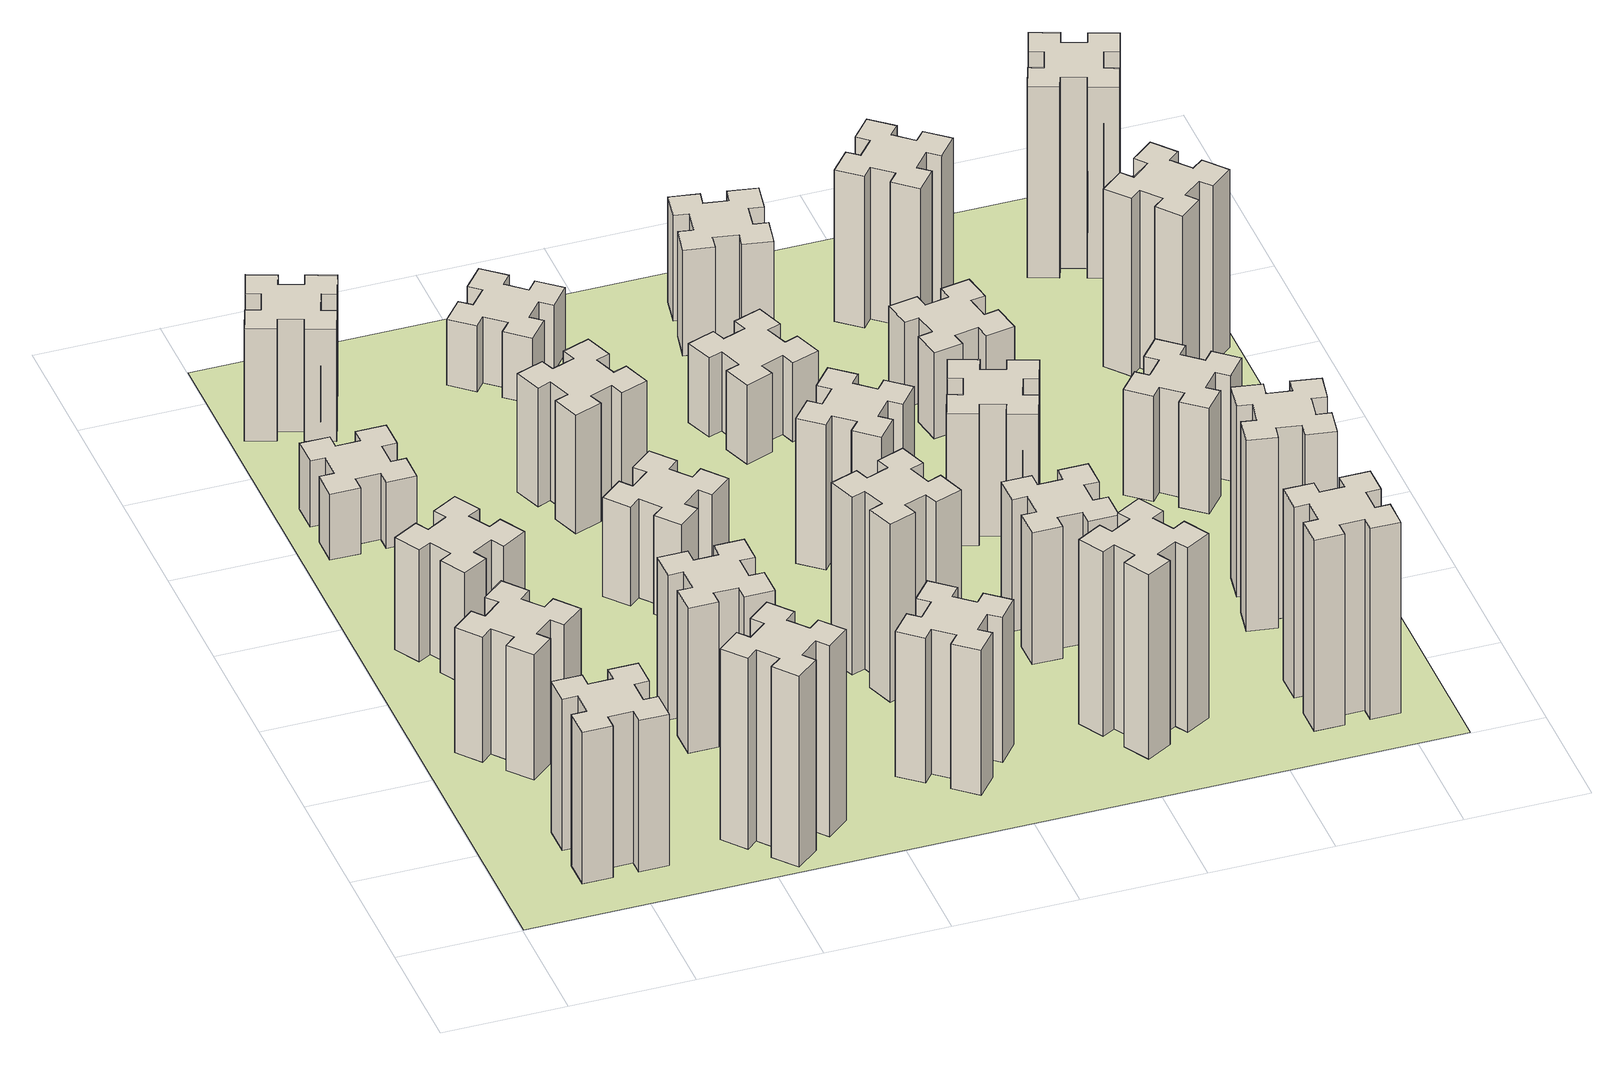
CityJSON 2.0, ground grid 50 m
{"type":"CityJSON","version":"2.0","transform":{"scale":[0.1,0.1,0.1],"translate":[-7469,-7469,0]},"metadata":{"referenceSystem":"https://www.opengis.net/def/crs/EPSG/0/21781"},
"CityObjects":{
"building1":{"type":"Building","attributes":{"class":"1000","function":"1000","usage":"1000","yearOfConstruction":2016,"roofType":"1000","measuredHeight":69,"storeysAboveGround":30,"storeysBelowGround":0},"geometry":[{"type":"Solid","lod":"1","boundaries":[[[[0,1,2,3,4,5,6,7,8,9,10,11,12,13,14,15,16,17,18,19]],[[17,16,20,21]],[[16,15,22,20]],[[15,14,23,22]],[[14,13,24,23]],[[13,12,25,24]],[[12,11,26,25]],[[11,10,27,26]],[[10,9,28,27]],[[9,8,29,28]],[[8,7,30,29]],[[7,6,31,30]],[[6,5,32,31]],[[5,4,33,32]],[[4,3,34,33]],[[3,2,35,34]],[[2,1,36,35]],[[1,0,37,36]],[[0,19,38,37]],[[19,18,39,38]],[[18,17,21,39]],[[24,25,26,27,28,29,30,31,32,33,34,35,36,37,38,39,21,20,22,23]]]]}]},
"building2":{"type":"Building","attributes":{"class":"1000","function":"1000","usage":"1000","yearOfConstruction":2016,"roofType":"1000","measuredHeight":57,"storeysAboveGround":30,"storeysBelowGround":0},"geometry":[{"type":"Solid","lod":"1","boundaries":[[[[40,41,42,43,44,45,46,47,48,49,50,51,52,53,54,55,56,57,58,59]],[[57,56,60,61]],[[56,55,62,60]],[[55,54,63,62]],[[54,53,64,63]],[[53,52,65,64]],[[52,51,66,65]],[[51,50,67,66]],[[50,49,68,67]],[[49,48,69,68]],[[48,47,70,69]],[[47,46,71,70]],[[46,45,72,71]],[[45,44,73,72]],[[44,43,74,73]],[[43,42,75,74]],[[42,41,76,75]],[[41,40,77,76]],[[40,59,78,77]],[[59,58,79,78]],[[58,57,61,79]],[[64,65,66,67,68,69,70,71,72,73,74,75,76,77,78,79,61,60,62,63]]]]}]},
"building3":{"type":"Building","attributes":{"class":"1000","function":"1000","usage":"1000","yearOfConstruction":2016,"roofType":"1000","measuredHeight":51,"storeysAboveGround":30,"storeysBelowGround":0},"geometry":[{"type":"Solid","lod":"1","boundaries":[[[[80,81,82,83,84,85,86,87,88,89,90,91,92,93,94,95,96,97,98,99]],[[97,96,100,101]],[[96,95,102,100]],[[95,94,103,102]],[[94,93,104,103]],[[93,92,105,104]],[[92,91,106,105]],[[91,90,107,106]],[[90,89,108,107]],[[89,88,109,108]],[[88,87,110,109]],[[87,86,111,110]],[[86,85,112,111]],[[85,84,113,112]],[[84,83,114,113]],[[83,82,115,114]],[[82,81,116,115]],[[81,80,117,116]],[[80,99,118,117]],[[99,98,119,118]],[[98,97,101,119]],[[104,105,106,107,108,109,110,111,112,113,114,115,116,117,118,119,101,100,102,103]]]]}]},
"building4":{"type":"Building","attributes":{"class":"1000","function":"1000","usage":"1000","yearOfConstruction":2016,"roofType":"1000","measuredHeight":30,"storeysAboveGround":30,"storeysBelowGround":0},"geometry":[{"type":"Solid","lod":"1","boundaries":[[[[120,121,122,123,124,125,126,127,128,129,130,131,132,133,134,135,136,137,138,139]],[[137,136,140,141]],[[136,135,142,140]],[[135,134,143,142]],[[134,133,144,143]],[[133,132,145,144]],[[132,131,146,145]],[[131,130,147,146]],[[130,129,148,147]],[[129,128,149,148]],[[128,127,150,149]],[[127,126,151,150]],[[126,125,152,151]],[[125,124,153,152]],[[124,123,154,153]],[[123,122,155,154]],[[122,121,156,155]],[[121,120,157,156]],[[120,139,158,157]],[[139,138,159,158]],[[138,137,141,159]],[[144,145,146,147,148,149,150,151,152,153,154,155,156,157,158,159,141,140,142,143]]]]}]},
"building5":{"type":"Building","attributes":{"class":"1000","function":"1000","usage":"1000","yearOfConstruction":2016,"roofType":"1000","measuredHeight":87,"storeysAboveGround":30,"storeysBelowGround":0},"geometry":[{"type":"Solid","lod":"1","boundaries":[[[[160,161,162,163,164,165,166,167,168,169,170,171,172,173,174,175,176,177,178,179]],[[177,176,180,181]],[[176,175,182,180]],[[175,174,183,182]],[[174,173,184,183]],[[173,172,185,184]],[[172,171,186,185]],[[171,170,187,186]],[[170,169,188,187]],[[169,168,189,188]],[[168,167,190,189]],[[167,166,191,190]],[[166,165,192,191]],[[165,164,193,192]],[[164,163,194,193]],[[163,162,195,194]],[[162,161,196,195]],[[161,160,197,196]],[[160,179,198,197]],[[179,178,199,198]],[[178,177,181,199]],[[184,185,186,187,188,189,190,191,192,193,194,195,196,197,198,199,181,180,182,183]]]]}]},
"building6":{"type":"Building","attributes":{"class":"1000","function":"1000","usage":"1000","yearOfConstruction":2016,"roofType":"1000","measuredHeight":51,"storeysAboveGround":30,"storeysBelowGround":0},"geometry":[{"type":"Solid","lod":"1","boundaries":[[[[200,201,202,203,204,205,206,207,208,209,210,211,212,213,214,215,216,217,218,219]],[[217,216,220,221]],[[216,215,222,220]],[[215,214,223,222]],[[214,213,224,223]],[[213,212,225,224]],[[212,211,226,225]],[[211,210,227,226]],[[210,209,228,227]],[[209,208,229,228]],[[208,207,230,229]],[[207,206,231,230]],[[206,205,232,231]],[[205,204,233,232]],[[204,203,234,233]],[[203,202,235,234]],[[202,201,236,235]],[[201,200,237,236]],[[200,219,238,237]],[[219,218,239,238]],[[218,217,221,239]],[[224,225,226,227,228,229,230,231,232,233,234,235,236,237,238,239,221,220,222,223]]]]}]},
"building7":{"type":"Building","attributes":{"class":"1000","function":"1000","usage":"1000","yearOfConstruction":2016,"roofType":"1000","measuredHeight":66,"storeysAboveGround":30,"storeysBelowGround":0},"geometry":[{"type":"Solid","lod":"1","boundaries":[[[[240,241,242,243,244,245,246,247,248,249,250,251,252,253,254,255,256,257,258,259]],[[257,256,260,261]],[[256,255,262,260]],[[255,254,263,262]],[[254,253,264,263]],[[253,252,265,264]],[[252,251,266,265]],[[251,250,267,266]],[[250,249,268,267]],[[249,248,269,268]],[[248,247,270,269]],[[247,246,271,270]],[[246,245,272,271]],[[245,244,273,272]],[[244,243,274,273]],[[243,242,275,274]],[[242,241,276,275]],[[241,240,277,276]],[[240,259,278,277]],[[259,258,279,278]],[[258,257,261,279]],[[264,265,266,267,268,269,270,271,272,273,274,275,276,277,278,279,261,260,262,263]]]]}]},
"building8":{"type":"Building","attributes":{"class":"1000","function":"1000","usage":"1000","yearOfConstruction":2016,"roofType":"1000","measuredHeight":45,"storeysAboveGround":30,"storeysBelowGround":0},"geometry":[{"type":"Solid","lod":"1","boundaries":[[[[280,281,282,283,284,285,286,287,288,289,290,291,292,293,294,295,296,297,298,299]],[[297,296,300,301]],[[296,295,302,300]],[[295,294,303,302]],[[294,293,304,303]],[[293,292,305,304]],[[292,291,306,305]],[[291,290,307,306]],[[290,289,308,307]],[[289,288,309,308]],[[288,287,310,309]],[[287,286,311,310]],[[286,285,312,311]],[[285,284,313,312]],[[284,283,314,313]],[[283,282,315,314]],[[282,281,316,315]],[[281,280,317,316]],[[280,299,318,317]],[[299,298,319,318]],[[298,297,301,319]],[[304,305,306,307,308,309,310,311,312,313,314,315,316,317,318,319,301,300,302,303]]]]}]},
"building9":{"type":"Building","attributes":{"class":"1000","function":"1000","usage":"1000","yearOfConstruction":2016,"roofType":"1000","measuredHeight":54,"storeysAboveGround":30,"storeysBelowGround":0},"geometry":[{"type":"Solid","lod":"1","boundaries":[[[[320,321,322,323,324,325,326,327,328,329,330,331,332,333,334,335,336,337,338,339]],[[337,336,340,341]],[[336,335,342,340]],[[335,334,343,342]],[[334,333,344,343]],[[333,332,345,344]],[[332,331,346,345]],[[331,330,347,346]],[[330,329,348,347]],[[329,328,349,348]],[[328,327,350,349]],[[327,326,351,350]],[[326,325,352,351]],[[325,324,353,352]],[[324,323,354,353]],[[323,322,355,354]],[[322,321,356,355]],[[321,320,357,356]],[[320,339,358,357]],[[339,338,359,358]],[[338,337,341,359]],[[344,345,346,347,348,349,350,351,352,353,354,355,356,357,358,359,341,340,342,343]]]]}]},
"building10":{"type":"Building","attributes":{"class":"1000","function":"1000","usage":"1000","yearOfConstruction":2016,"roofType":"1000","measuredHeight":66,"storeysAboveGround":30,"storeysBelowGround":0},"geometry":[{"type":"Solid","lod":"1","boundaries":[[[[360,361,362,363,364,365,366,367,368,369,370,371,372,373,374,375,376,377,378,379]],[[377,376,380,381]],[[376,375,382,380]],[[375,374,383,382]],[[374,373,384,383]],[[373,372,385,384]],[[372,371,386,385]],[[371,370,387,386]],[[370,369,388,387]],[[369,368,389,388]],[[368,367,390,389]],[[367,366,391,390]],[[366,365,392,391]],[[365,364,393,392]],[[364,363,394,393]],[[363,362,395,394]],[[362,361,396,395]],[[361,360,397,396]],[[360,379,398,397]],[[379,378,399,398]],[[378,377,381,399]],[[384,385,386,387,388,389,390,391,392,393,394,395,396,397,398,399,381,380,382,383]]]]}]},
"building11":{"type":"Building","attributes":{"class":"1000","function":"1000","usage":"1000","yearOfConstruction":2016,"roofType":"1000","measuredHeight":30,"storeysAboveGround":30,"storeysBelowGround":0},"geometry":[{"type":"Solid","lod":"1","boundaries":[[[[400,401,402,403,404,405,406,407,408,409,410,411,412,413,414,415,416,417,418,419]],[[417,416,420,421]],[[416,415,422,420]],[[415,414,423,422]],[[414,413,424,423]],[[413,412,425,424]],[[412,411,426,425]],[[411,410,427,426]],[[410,409,428,427]],[[409,408,429,428]],[[408,407,430,429]],[[407,406,431,430]],[[406,405,432,431]],[[405,404,433,432]],[[404,403,434,433]],[[403,402,435,434]],[[402,401,436,435]],[[401,400,437,436]],[[400,419,438,437]],[[419,418,439,438]],[[418,417,421,439]],[[424,425,426,427,428,429,430,431,432,433,434,435,436,437,438,439,421,420,422,423]]]]}]},
"building12":{"type":"Building","attributes":{"class":"1000","function":"1000","usage":"1000","yearOfConstruction":2016,"roofType":"1000","measuredHeight":81,"storeysAboveGround":30,"storeysBelowGround":0},"geometry":[{"type":"Solid","lod":"1","boundaries":[[[[440,441,442,443,444,445,446,447,448,449,450,451,452,453,454,455,456,457,458,459]],[[457,456,460,461]],[[456,455,462,460]],[[455,454,463,462]],[[454,453,464,463]],[[453,452,465,464]],[[452,451,466,465]],[[451,450,467,466]],[[450,449,468,467]],[[449,448,469,468]],[[448,447,470,469]],[[447,446,471,470]],[[446,445,472,471]],[[445,444,473,472]],[[444,443,474,473]],[[443,442,475,474]],[[442,441,476,475]],[[441,440,477,476]],[[440,459,478,477]],[[459,458,479,478]],[[458,457,461,479]],[[464,465,466,467,468,469,470,471,472,473,474,475,476,477,478,479,461,460,462,463]]]]}]},
"building13":{"type":"Building","attributes":{"class":"1000","function":"1000","usage":"1000","yearOfConstruction":2016,"roofType":"1000","measuredHeight":66,"storeysAboveGround":30,"storeysBelowGround":0},"geometry":[{"type":"Solid","lod":"1","boundaries":[[[[480,481,482,483,484,485,486,487,488,489,490,491,492,493,494,495,496,497,498,499]],[[497,496,500,501]],[[496,495,502,500]],[[495,494,503,502]],[[494,493,504,503]],[[493,492,505,504]],[[492,491,506,505]],[[491,490,507,506]],[[490,489,508,507]],[[489,488,509,508]],[[488,487,510,509]],[[487,486,511,510]],[[486,485,512,511]],[[485,484,513,512]],[[484,483,514,513]],[[483,482,515,514]],[[482,481,516,515]],[[481,480,517,516]],[[480,499,518,517]],[[499,498,519,518]],[[498,497,501,519]],[[504,505,506,507,508,509,510,511,512,513,514,515,516,517,518,519,501,500,502,503]]]]}]},
"building14":{"type":"Building","attributes":{"class":"1000","function":"1000","usage":"1000","yearOfConstruction":2016,"roofType":"1000","measuredHeight":36,"storeysAboveGround":30,"storeysBelowGround":0},"geometry":[{"type":"Solid","lod":"1","boundaries":[[[[520,521,522,523,524,525,526,527,528,529,530,531,532,533,534,535,536,537,538,539]],[[537,536,540,541]],[[536,535,542,540]],[[535,534,543,542]],[[534,533,544,543]],[[533,532,545,544]],[[532,531,546,545]],[[531,530,547,546]],[[530,529,548,547]],[[529,528,549,548]],[[528,527,550,549]],[[527,526,551,550]],[[526,525,552,551]],[[525,524,553,552]],[[524,523,554,553]],[[523,522,555,554]],[[522,521,556,555]],[[521,520,557,556]],[[520,539,558,557]],[[539,538,559,558]],[[538,537,541,559]],[[544,545,546,547,548,549,550,551,552,553,554,555,556,557,558,559,541,540,542,543]]]]}]},
"building15":{"type":"Building","attributes":{"class":"1000","function":"1000","usage":"1000","yearOfConstruction":2016,"roofType":"1000","measuredHeight":84,"storeysAboveGround":30,"storeysBelowGround":0},"geometry":[{"type":"Solid","lod":"1","boundaries":[[[[560,561,562,563,564,565,566,567,568,569,570,571,572,573,574,575,576,577,578,579]],[[577,576,580,581]],[[576,575,582,580]],[[575,574,583,582]],[[574,573,584,583]],[[573,572,585,584]],[[572,571,586,585]],[[571,570,587,586]],[[570,569,588,587]],[[569,568,589,588]],[[568,567,590,589]],[[567,566,591,590]],[[566,565,592,591]],[[565,564,593,592]],[[564,563,594,593]],[[563,562,595,594]],[[562,561,596,595]],[[561,560,597,596]],[[560,579,598,597]],[[579,578,599,598]],[[578,577,581,599]],[[584,585,586,587,588,589,590,591,592,593,594,595,596,597,598,599,581,580,582,583]]]]}]},
"building16":{"type":"Building","attributes":{"class":"1000","function":"1000","usage":"1000","yearOfConstruction":2016,"roofType":"1000","measuredHeight":60,"storeysAboveGround":30,"storeysBelowGround":0},"geometry":[{"type":"Solid","lod":"1","boundaries":[[[[600,601,602,603,604,605,606,607,608,609,610,611,612,613,614,615,616,617,618,619]],[[617,616,620,621]],[[616,615,622,620]],[[615,614,623,622]],[[614,613,624,623]],[[613,612,625,624]],[[612,611,626,625]],[[611,610,627,626]],[[610,609,628,627]],[[609,608,629,628]],[[608,607,630,629]],[[607,606,631,630]],[[606,605,632,631]],[[605,604,633,632]],[[604,603,634,633]],[[603,602,635,634]],[[602,601,636,635]],[[601,600,637,636]],[[600,619,638,637]],[[619,618,639,638]],[[618,617,621,639]],[[624,625,626,627,628,629,630,631,632,633,634,635,636,637,638,639,621,620,622,623]]]]}]},
"building17":{"type":"Building","attributes":{"class":"1000","function":"1000","usage":"1000","yearOfConstruction":2016,"roofType":"1000","measuredHeight":48,"storeysAboveGround":30,"storeysBelowGround":0},"geometry":[{"type":"Solid","lod":"1","boundaries":[[[[640,641,642,643,644,645,646,647,648,649,650,651,652,653,654,655,656,657,658,659]],[[657,656,660,661]],[[656,655,662,660]],[[655,654,663,662]],[[654,653,664,663]],[[653,652,665,664]],[[652,651,666,665]],[[651,650,667,666]],[[650,649,668,667]],[[649,648,669,668]],[[648,647,670,669]],[[647,646,671,670]],[[646,645,672,671]],[[645,644,673,672]],[[644,643,674,673]],[[643,642,675,674]],[[642,641,676,675]],[[641,640,677,676]],[[640,659,678,677]],[[659,658,679,678]],[[658,657,661,679]],[[664,665,666,667,668,669,670,671,672,673,674,675,676,677,678,679,661,660,662,663]]]]}]},
"building18":{"type":"Building","attributes":{"class":"1000","function":"1000","usage":"1000","yearOfConstruction":2016,"roofType":"1000","measuredHeight":60,"storeysAboveGround":30,"storeysBelowGround":0},"geometry":[{"type":"Solid","lod":"1","boundaries":[[[[680,681,682,683,684,685,686,687,688,689,690,691,692,693,694,695,696,697,698,699]],[[697,696,700,701]],[[696,695,702,700]],[[695,694,703,702]],[[694,693,704,703]],[[693,692,705,704]],[[692,691,706,705]],[[691,690,707,706]],[[690,689,708,707]],[[689,688,709,708]],[[688,687,710,709]],[[687,686,711,710]],[[686,685,712,711]],[[685,684,713,712]],[[684,683,714,713]],[[683,682,715,714]],[[682,681,716,715]],[[681,680,717,716]],[[680,699,718,717]],[[699,698,719,718]],[[698,697,701,719]],[[704,705,706,707,708,709,710,711,712,713,714,715,716,717,718,719,701,700,702,703]]]]}]},
"building19":{"type":"Building","attributes":{"class":"1000","function":"1000","usage":"1000","yearOfConstruction":2016,"roofType":"1000","measuredHeight":39,"storeysAboveGround":30,"storeysBelowGround":0},"geometry":[{"type":"Solid","lod":"1","boundaries":[[[[720,721,722,723,724,725,726,727,728,729,730,731,732,733,734,735,736,737,738,739]],[[737,736,740,741]],[[736,735,742,740]],[[735,734,743,742]],[[734,733,744,743]],[[733,732,745,744]],[[732,731,746,745]],[[731,730,747,746]],[[730,729,748,747]],[[729,728,749,748]],[[728,727,750,749]],[[727,726,751,750]],[[726,725,752,751]],[[725,724,753,752]],[[724,723,754,753]],[[723,722,755,754]],[[722,721,756,755]],[[721,720,757,756]],[[720,739,758,757]],[[739,738,759,758]],[[738,737,741,759]],[[744,745,746,747,748,749,750,751,752,753,754,755,756,757,758,759,741,740,742,743]]]]}]},
"building20":{"type":"Building","attributes":{"class":"1000","function":"1000","usage":"1000","yearOfConstruction":2016,"roofType":"1000","measuredHeight":87,"storeysAboveGround":30,"storeysBelowGround":0},"geometry":[{"type":"Solid","lod":"1","boundaries":[[[[760,761,762,763,764,765,766,767,768,769,770,771,772,773,774,775,776,777,778,779]],[[777,776,780,781]],[[776,775,782,780]],[[775,774,783,782]],[[774,773,784,783]],[[773,772,785,784]],[[772,771,786,785]],[[771,770,787,786]],[[770,769,788,787]],[[769,768,789,788]],[[768,767,790,789]],[[767,766,791,790]],[[766,765,792,791]],[[765,764,793,792]],[[764,763,794,793]],[[763,762,795,794]],[[762,761,796,795]],[[761,760,797,796]],[[760,779,798,797]],[[779,778,799,798]],[[778,777,781,799]],[[784,785,786,787,788,789,790,791,792,793,794,795,796,797,798,799,781,780,782,783]]]]}]},
"building21":{"type":"Building","attributes":{"class":"1000","function":"1000","usage":"1000","yearOfConstruction":2016,"roofType":"1000","measuredHeight":69,"storeysAboveGround":30,"storeysBelowGround":0},"geometry":[{"type":"Solid","lod":"1","boundaries":[[[[800,801,802,803,804,805,806,807,808,809,810,811,812,813,814,815,816,817,818,819]],[[817,816,820,821]],[[816,815,822,820]],[[815,814,823,822]],[[814,813,824,823]],[[813,812,825,824]],[[812,811,826,825]],[[811,810,827,826]],[[810,809,828,827]],[[809,808,829,828]],[[808,807,830,829]],[[807,806,831,830]],[[806,805,832,831]],[[805,804,833,832]],[[804,803,834,833]],[[803,802,835,834]],[[802,801,836,835]],[[801,800,837,836]],[[800,819,838,837]],[[819,818,839,838]],[[818,817,821,839]],[[824,825,826,827,828,829,830,831,832,833,834,835,836,837,838,839,821,820,822,823]]]]}]},
"building22":{"type":"Building","attributes":{"class":"1000","function":"1000","usage":"1000","yearOfConstruction":2016,"roofType":"1000","measuredHeight":87,"storeysAboveGround":30,"storeysBelowGround":0},"geometry":[{"type":"Solid","lod":"1","boundaries":[[[[840,841,842,843,844,845,846,847,848,849,850,851,852,853,854,855,856,857,858,859]],[[857,856,860,861]],[[856,855,862,860]],[[855,854,863,862]],[[854,853,864,863]],[[853,852,865,864]],[[852,851,866,865]],[[851,850,867,866]],[[850,849,868,867]],[[849,848,869,868]],[[848,847,870,869]],[[847,846,871,870]],[[846,845,872,871]],[[845,844,873,872]],[[844,843,874,873]],[[843,842,875,874]],[[842,841,876,875]],[[841,840,877,876]],[[840,859,878,877]],[[859,858,879,878]],[[858,857,861,879]],[[864,865,866,867,868,869,870,871,872,873,874,875,876,877,878,879,861,860,862,863]]]]}]},
"building23":{"type":"Building","attributes":{"class":"1000","function":"1000","usage":"1000","yearOfConstruction":2016,"roofType":"1000","measuredHeight":48,"storeysAboveGround":30,"storeysBelowGround":0},"geometry":[{"type":"Solid","lod":"1","boundaries":[[[[880,881,882,883,884,885,886,887,888,889,890,891,892,893,894,895,896,897,898,899]],[[897,896,900,901]],[[896,895,902,900]],[[895,894,903,902]],[[894,893,904,903]],[[893,892,905,904]],[[892,891,906,905]],[[891,890,907,906]],[[890,889,908,907]],[[889,888,909,908]],[[888,887,910,909]],[[887,886,911,910]],[[886,885,912,911]],[[885,884,913,912]],[[884,883,914,913]],[[883,882,915,914]],[[882,881,916,915]],[[881,880,917,916]],[[880,899,918,917]],[[899,898,919,918]],[[898,897,901,919]],[[904,905,906,907,908,909,910,911,912,913,914,915,916,917,918,919,901,900,902,903]]]]}]},
"building24":{"type":"Building","attributes":{"class":"1000","function":"1000","usage":"1000","yearOfConstruction":2016,"roofType":"1000","measuredHeight":81,"storeysAboveGround":30,"storeysBelowGround":0},"geometry":[{"type":"Solid","lod":"1","boundaries":[[[[920,921,922,923,924,925,926,927,928,929,930,931,932,933,934,935,936,937,938,939]],[[937,936,940,941]],[[936,935,942,940]],[[935,934,943,942]],[[934,933,944,943]],[[933,932,945,944]],[[932,931,946,945]],[[931,930,947,946]],[[930,929,948,947]],[[929,928,949,948]],[[928,927,950,949]],[[927,926,951,950]],[[926,925,952,951]],[[925,924,953,952]],[[924,923,954,953]],[[923,922,955,954]],[[922,921,956,955]],[[921,920,957,956]],[[920,939,958,957]],[[939,938,959,958]],[[938,937,941,959]],[[944,945,946,947,948,949,950,951,952,953,954,955,956,957,958,959,941,940,942,943]]]]}]},
"building25":{"type":"Building","attributes":{"class":"1000","function":"1000","usage":"1000","yearOfConstruction":2016,"roofType":"1000","measuredHeight":87,"storeysAboveGround":30,"storeysBelowGround":0},"geometry":[{"type":"Solid","lod":"1","boundaries":[[[[960,961,962,963,964,965,966,967,968,969,970,971,972,973,974,975,976,977,978,979]],[[977,976,980,981]],[[976,975,982,980]],[[975,974,983,982]],[[974,973,984,983]],[[973,972,985,984]],[[972,971,986,985]],[[971,970,987,986]],[[970,969,988,987]],[[969,968,989,988]],[[968,967,990,989]],[[967,966,991,990]],[[966,965,992,991]],[[965,964,993,992]],[[964,963,994,993]],[[963,962,995,994]],[[962,961,996,995]],[[961,960,997,996]],[[960,979,998,997]],[[979,978,999,998]],[[978,977,981,999]],[[984,985,986,987,988,989,990,991,992,993,994,995,996,997,998,999,981,980,982,983]]]]}]},
"landuse1":{"type":"LandUse","attributes":{"name":"plot1","function":"1010"},"geometry":[{"type":"MultiSurface","lod":"1","boundaries":[[[1000,1001,1002,1003]]]}]}
},
"vertices":[
[425,265,0],[525,265,0],[525,205,0],[645,205,0],[645,325,0],[585,325,0],[585,425,0],[645,425,0],[645,545,0],[525,545,0],[525,485,0],[425,485,0],[425,545,0],[305,545,0],[305,425,0],[365,425,0],[365,325,0],[305,325,0],[305,205,0],[425,205,0],[365,325,690],[305,325,690],[365,425,690],[305,425,690],[305,545,690],[425,545,690],[425,485,690],[525,485,690],[525,545,690],[645,545,690],[645,425,690],[585,425,690],[585,325,690],[645,325,690],[645,205,690],[525,205,690],[525,265,690],[425,265,690],[425,205,690],[305,205,690],
[492,1148,0],[427,1224,0],[473,1263,0],[396,1355,0],[304,1278,0],[343,1232,0],[266,1167,0],[228,1213,0],[136,1136,0],[213,1044,0],[259,1083,0],[323,1006,0],[277,968,0],[354,876,0],[446,953,0],[408,999,0],[484,1063,0],[523,1017,0],[615,1094,0],[538,1186,0],[484,1063,570],[523,1017,570],[408,999,570],[446,953,570],[354,876,570],[277,968,570],[323,1006,570],[259,1083,570],[213,1044,570],[136,1136,570],[228,1213,570],[266,1167,570],[343,1232,570],[304,1278,570],[396,1355,570],[473,1263,570],[427,1224,570],[492,1148,570],[538,1186,570],[615,1094,570],
[387,1635,0],[474,1685,0],[504,1633,0],[608,1693,0],[548,1797,0],[496,1767,0],[446,1854,0],[498,1884,0],[438,1988,0],[334,1928,0],[364,1876,0],[277,1826,0],[247,1878,0],[143,1818,0],[203,1714,0],[255,1744,0],[305,1657,0],[253,1627,0],[313,1523,0],[417,1583,0],[305,1657,510],[253,1627,510],[255,1744,510],[203,1714,510],[143,1818,510],[247,1878,510],[277,1826,510],[364,1876,510],[334,1928,510],[438,1988,510],[498,1884,510],[446,1854,510],[496,1767,510],[548,1797,510],[608,1693,510],[504,1633,510],[474,1685,510],[387,1635,510],[417,1583,510],[313,1523,510],
[165,2645,0],[165,2545,0],[105,2545,0],[105,2425,0],[225,2425,0],[225,2485,0],[325,2485,0],[325,2425,0],[445,2425,0],[445,2545,0],[385,2545,0],[385,2645,0],[445,2645,0],[445,2765,0],[325,2765,0],[325,2705,0],[225,2705,0],[225,2765,0],[105,2765,0],[105,2645,0],[225,2705,300],[225,2765,300],[325,2705,300],[325,2765,300],[445,2765,300],[445,2645,300],[385,2645,300],[385,2545,300],[445,2545,300],[445,2425,300],[325,2425,300],[325,2485,300],[225,2485,300],[225,2425,300],[105,2425,300],[105,2545,300],[165,2545,300],[165,2645,300],[105,2645,300],[105,2765,300],
[1232,308,0],[1167,384,0],[1213,423,0],[1136,515,0],[1044,438,0],[1083,392,0],[1006,327,0],[968,373,0],[876,296,0],[953,204,0],[999,243,0],[1063,166,0],[1017,128,0],[1094,36,0],[1186,113,0],[1148,159,0],[1224,223,0],[1263,177,0],[1355,254,0],[1278,346,0],[1224,223,870],[1263,177,870],[1148,159,870],[1186,113,870],[1094,36,870],[1017,128,870],[1063,166,870],[999,243,870],[953,204,870],[876,296,870],[968,373,870],[1006,327,870],[1083,392,870],[1044,438,870],[1136,515,870],[1213,423,870],[1167,384,870],[1232,308,870],[1278,346,870],[1355,254,870],
[362,3251,0],[396,3345,0],[452,3324,0],[493,3437,0],[380,3478,0],[360,3422,0],[266,3456,0],[287,3512,0],[174,3553,0],[133,3440,0],[189,3420,0],[155,3326,0],[99,3347,0],[57,3234,0],[170,3193,0],[191,3249,0],[285,3215,0],[264,3159,0],[377,3117,0],[418,3230,0],[285,3215,510],[264,3159,510],[191,3249,510],[170,3193,510],[57,3234,510],[99,3347,510],[155,3326,510],[189,3420,510],[133,3440,510],[174,3553,510],[287,3512,510],[266,3456,510],[360,3422,510],[380,3478,510],[493,3437,510],[452,3324,510],[396,3345,510],[362,3251,510],[418,3230,510],[377,3117,510],
[1005,1065,0],[1005,965,0],[945,965,0],[945,845,0],[1065,845,0],[1065,905,0],[1165,905,0],[1165,845,0],[1285,845,0],[1285,965,0],[1225,965,0],[1225,1065,0],[1285,1065,0],[1285,1185,0],[1165,1185,0],[1165,1125,0],[1065,1125,0],[1065,1185,0],[945,1185,0],[945,1065,0],[1065,1125,660],[1065,1185,660],[1165,1125,660],[1165,1185,660],[1285,1185,660],[1285,1065,660],[1225,1065,660],[1225,965,660],[1285,965,660],[1285,845,660],[1165,845,660],[1165,905,660],[1065,905,660],[1065,845,660],[945,845,660],[945,965,660],[1005,965,660],[1005,1065,660],[945,1065,660],[945,1185,660],
[1099,1823,0],[1163,1746,0],[1117,1708,0],[1194,1616,0],[1286,1693,0],[1248,1739,0],[1324,1803,0],[1363,1757,0],[1455,1834,0],[1378,1926,0],[1332,1888,0],[1267,1964,0],[1313,2003,0],[1236,2095,0],[1144,2018,0],[1183,1972,0],[1106,1907,0],[1068,1953,0],[976,1876,0],[1053,1784,0],[1106,1907,450],[1068,1953,450],[1183,1972,450],[1144,2018,450],[1236,2095,450],[1313,2003,450],[1267,1964,450],[1332,1888,450],[1378,1926,450],[1455,1834,450],[1363,1757,450],[1324,1803,450],[1248,1739,450],[1286,1693,450],[1194,1616,450],[1117,1708,450],[1163,1746,450],[1099,1823,450],[1053,1784,450],[976,1876,450],
[1125,2616,0],[1031,2582,0],[1010,2638,0],[897,2597,0],[939,2484,0],[995,2505,0],[1029,2411,0],[973,2390,0],[1014,2277,0],[1127,2319,0],[1106,2375,0],[1200,2409,0],[1220,2353,0],[1333,2394,0],[1292,2507,0],[1236,2486,0],[1202,2580,0],[1258,2600,0],[1217,2713,0],[1104,2672,0],[1202,2580,540],[1258,2600,540],[1236,2486,540],[1292,2507,540],[1333,2394,540],[1220,2353,540],[1200,2409,540],[1106,2375,540],[1127,2319,540],[1014,2277,540],[973,2390,540],[1029,2411,540],[995,2505,540],[939,2484,540],[897,2597,540],[1010,2638,540],[1031,2582,540],[1125,2616,540],[1104,2672,540],[1217,2713,540],
[1803,584,0],[1739,508,0],[1693,546,0],[1616,454,0],[1708,377,0],[1746,423,0],[1823,359,0],[1784,313,0],[1876,236,0],[1953,328,0],[1907,366,0],[1972,443,0],[2018,404,0],[2095,496,0],[2003,573,0],[1964,527,0],[1888,592,0],[1926,638,0],[1834,715,0],[1757,623,0],[1888,592,660],[1926,638,660],[1964,527,660],[2003,573,660],[2095,496,660],[2018,404,660],[1972,443,660],[1907,366,660],[1953,328,660],[1876,236,660],[1784,313,660],[1823,359,660],[1746,423,660],[1708,377,660],[1616,454,660],[1693,546,660],[1739,508,660],[1803,584,660],[1757,623,660],[1834,715,660],
[1063,3444,0],[999,3368,0],[953,3406,0],[876,3314,0],[968,3237,0],[1006,3283,0],[1083,3219,0],[1044,3173,0],[1136,3096,0],[1213,3188,0],[1167,3226,0],[1232,3303,0],[1278,3264,0],[1355,3356,0],[1263,3433,0],[1224,3387,0],[1148,3452,0],[1186,3498,0],[1094,3575,0],[1017,3483,0],[1148,3452,300],[1186,3498,300],[1224,3387,300],[1263,3433,300],[1355,3356,300],[1278,3264,300],[1232,3303,300],[1167,3226,300],[1213,3188,300],[1136,3096,300],[1044,3173,300],[1083,3219,300],[1006,3283,300],[968,3237,300],[876,3314,300],[953,3406,300],[999,3368,300],[1063,3444,300],[1017,3483,300],[1094,3575,300],
[1865,1236,0],[1771,1202,0],[1750,1258,0],[1637,1217,0],[1679,1104,0],[1735,1125,0],[1769,1031,0],[1713,1010,0],[1754,897,0],[1867,939,0],[1846,995,0],[1940,1029,0],[1960,973,0],[2073,1014,0],[2032,1127,0],[1976,1106,0],[1942,1200,0],[1998,1220,0],[1957,1333,0],[1844,1292,0],[1942,1200,810],[1998,1220,810],[1976,1106,810],[2032,1127,810],[2073,1014,810],[1960,973,810],[1940,1029,810],[1846,995,810],[1867,939,810],[1754,897,810],[1713,1010,810],[1769,1031,810],[1735,1125,810],[1679,1104,810],[1637,1217,810],[1750,1258,810],[1771,1202,810],[1865,1236,810],[1844,1292,810],[1957,1333,810],
[2007,1746,0],[2072,1823,0],[2118,1784,0],[2195,1876,0],[2103,1953,0],[2064,1907,0],[1988,1972,0],[2026,2018,0],[1934,2095,0],[1857,2003,0],[1903,1964,0],[1839,1888,0],[1793,1926,0],[1716,1834,0],[1808,1757,0],[1846,1803,0],[1923,1739,0],[1884,1693,0],[1976,1616,0],[2053,1708,0],[1923,1739,660],[1884,1693,660],[1846,1803,660],[1808,1757,660],[1716,1834,660],[1793,1926,660],[1839,1888,660],[1903,1964,660],[1857,2003,660],[1934,2095,660],[2026,2018,660],[1988,1972,660],[2064,1907,660],[2103,1953,660],[2195,1876,660],[2118,1784,660],[2072,1823,660],[2007,1746,660],[2053,1708,660],[1976,1616,660],
[1735,2705,0],[1769,2611,0],[1713,2590,0],[1754,2477,0],[1867,2519,0],[1846,2575,0],[1940,2609,0],[1960,2553,0],[2073,2594,0],[2032,2707,0],[1976,2686,0],[1942,2780,0],[1998,2800,0],[1957,2913,0],[1844,2872,0],[1865,2816,0],[1771,2782,0],[1750,2838,0],[1637,2797,0],[1679,2684,0],[1771,2782,360],[1750,2838,360],[1865,2816,360],[1844,2872,360],[1957,2913,360],[1998,2800,360],[1942,2780,360],[1976,2686,360],[2032,2707,360],[2073,2594,360],[1960,2553,360],[1940,2609,360],[1846,2575,360],[1867,2519,360],[1754,2477,360],[1713,2590,360],[1769,2611,360],[1735,2705,360],[1679,2684,360],[1637,2797,360],
[2475,464,0],[2525,377,0],[2473,347,0],[2533,243,0],[2637,303,0],[2607,355,0],[2694,405,0],[2724,353,0],[2828,413,0],[2768,517,0],[2716,487,0],[2666,574,0],[2718,604,0],[2658,708,0],[2554,648,0],[2584,596,0],[2497,546,0],[2467,598,0],[2363,538,0],[2423,434,0],[2497,546,840],[2467,598,840],[2584,596,840],[2554,648,840],[2658,708,840],[2718,604,840],[2666,574,840],[2716,487,840],[2768,517,840],[2828,413,840],[2724,353,840],[2694,405,840],[2607,355,840],[2637,303,840],[2533,243,840],[2473,347,840],[2525,377,840],[2475,464,840],[2423,434,840],[2363,538,840],
[2385,1165,0],[2385,1065,0],[2325,1065,0],[2325,945,0],[2445,945,0],[2445,1005,0],[2545,1005,0],[2545,945,0],[2665,945,0],[2665,1065,0],[2605,1065,0],[2605,1165,0],[2665,1165,0],[2665,1285,0],[2545,1285,0],[2545,1225,0],[2445,1225,0],[2445,1285,0],[2325,1285,0],[2325,1165,0],[2445,1225,600],[2445,1285,600],[2545,1225,600],[2545,1285,600],[2665,1285,600],[2665,1165,600],[2605,1165,600],[2605,1065,600],[2665,1065,600],[2665,945,600],[2545,945,600],[2545,1005,600],[2445,1005,600],[2445,945,600],[2325,945,600],[2325,1065,600],[2385,1065,600],[2385,1165,600],[2325,1165,600],[2325,1285,600],
[2024,3435,0],[1925,3452,0],[1936,3511,0],[1817,3532,0],[1797,3414,0],[1856,3404,0],[1838,3305,0],[1779,3316,0],[1758,3197,0],[1877,3177,0],[1887,3236,0],[1985,3218,0],[1975,3159,0],[2093,3138,0],[2114,3257,0],[2055,3267,0],[2072,3365,0],[2131,3355,0],[2152,3473,0],[2034,3494,0],[2072,3365,480],[2131,3355,480],[2055,3267,480],[2114,3257,480],[2093,3138,480],[1975,3159,480],[1985,3218,480],[1887,3236,480],[1877,3177,480],[1758,3197,480],[1779,3316,480],[1838,3305,480],[1856,3404,480],[1797,3414,480],[1817,3532,480],[1936,3511,480],[1925,3452,480],[2024,3435,480],[2034,3494,480],[2152,3473,480],
[2582,1771,0],[2616,1865,0],[2672,1844,0],[2713,1957,0],[2600,1998,0],[2580,1942,0],[2486,1976,0],[2507,2032,0],[2394,2073,0],[2353,1960,0],[2409,1940,0],[2375,1846,0],[2319,1867,0],[2277,1754,0],[2390,1713,0],[2411,1769,0],[2505,1735,0],[2484,1679,0],[2597,1637,0],[2638,1750,0],[2505,1735,600],[2484,1679,600],[2411,1769,600],[2390,1713,600],[2277,1754,600],[2319,1867,600],[2375,1846,600],[2409,1940,600],[2353,1960,600],[2394,2073,600],[2507,2032,600],[2486,1976,600],[2580,1942,600],[2600,1998,600],[2713,1957,600],[2672,1844,600],[2616,1865,600],[2582,1771,600],[2638,1750,600],[2597,1637,600],
[2712,2565,0],[2695,2664,0],[2754,2674,0],[2733,2792,0],[2615,2771,0],[2625,2712,0],[2527,2695,0],[2517,2754,0],[2398,2733,0],[2419,2615,0],[2478,2625,0],[2496,2527,0],[2437,2517,0],[2457,2398,0],[2576,2419,0],[2565,2478,0],[2664,2496,0],[2674,2437,0],[2792,2457,0],[2771,2576,0],[2664,2496,390],[2674,2437,390],[2565,2478,390],[2576,2419,390],[2457,2398,390],[2437,2517,390],[2496,2527,390],[2478,2625,390],[2419,2615,390],[2398,2733,390],[2517,2754,390],[2527,2695,390],[2625,2712,390],[2615,2771,390],[2733,2792,390],[2754,2674,390],[2695,2664,390],[2712,2565,390],[2771,2576,390],[2792,2457,390],
[3225,425,0],[3225,325,0],[3165,325,0],[3165,205,0],[3285,205,0],[3285,265,0],[3385,265,0],[3385,205,0],[3505,205,0],[3505,325,0],[3445,325,0],[3445,425,0],[3505,425,0],[3505,545,0],[3385,545,0],[3385,485,0],[3285,485,0],[3285,545,0],[3165,545,0],[3165,425,0],[3285,485,870],[3285,545,870],[3385,485,870],[3385,545,870],[3505,545,870],[3505,425,870],[3445,425,870],[3445,325,870],[3505,325,870],[3505,205,870],[3385,205,870],[3385,265,870],[3285,265,870],[3285,205,870],[3165,205,870],[3165,325,870],[3225,325,870],[3225,425,870],[3165,425,870],[3165,545,870],
[2704,3287,0],[2628,3352,0],[2666,3398,0],[2574,3475,0],[2497,3383,0],[2543,3344,0],[2479,3268,0],[2433,3306,0],[2356,3214,0],[2448,3137,0],[2486,3183,0],[2563,3119,0],[2524,3073,0],[2616,2996,0],[2693,3088,0],[2647,3126,0],[2712,3203,0],[2758,3164,0],[2835,3256,0],[2743,3333,0],[2712,3203,690],[2758,3164,690],[2647,3126,690],[2693,3088,690],[2616,2996,690],[2524,3073,690],[2563,3119,690],[2486,3183,690],[2448,3137,690],[2356,3214,690],[2433,3306,690],[2479,3268,690],[2543,3344,690],[2497,3383,690],[2574,3475,690],[2666,3398,690],[2628,3352,690],[2704,3287,690],[2743,3333,690],[2835,3256,690],
[3267,916,0],[3365,898,0],[3355,839,0],[3473,818,0],[3494,937,0],[3435,947,0],[3452,1045,0],[3511,1035,0],[3532,1153,0],[3414,1174,0],[3404,1115,0],[3305,1132,0],[3316,1191,0],[3197,1212,0],[3177,1094,0],[3236,1084,0],[3218,985,0],[3159,996,0],[3138,877,0],[3257,857,0],[3218,985,870],[3159,996,870],[3236,1084,870],[3177,1094,870],[3197,1212,870],[3316,1191,870],[3305,1132,870],[3404,1115,870],[3414,1174,870],[3532,1153,870],[3511,1035,870],[3452,1045,870],[3435,947,870],[3494,937,870],[3473,818,870],[3355,839,870],[3365,898,870],[3267,916,870],[3257,857,870],[3138,877,870],
[3183,1964,0],[3119,1888,0],[3073,1926,0],[2996,1834,0],[3088,1757,0],[3126,1803,0],[3203,1739,0],[3164,1693,0],[3256,1616,0],[3333,1708,0],[3287,1746,0],[3352,1823,0],[3398,1784,0],[3475,1876,0],[3383,1953,0],[3344,1907,0],[3268,1972,0],[3306,2018,0],[3214,2095,0],[3137,2003,0],[3268,1972,480],[3306,2018,480],[3344,1907,480],[3383,1953,480],[3475,1876,480],[3398,1784,480],[3352,1823,480],[3287,1746,480],[3333,1708,480],[3256,1616,480],[3164,1693,480],[3203,1739,480],[3126,1803,480],[3088,1757,480],[2996,1834,480],[3073,1926,480],[3119,1888,480],[3183,1964,480],[3137,2003,480],[3214,2095,480],
[3403,2712,0],[3326,2647,0],[3288,2693,0],[3196,2616,0],[3273,2524,0],[3319,2563,0],[3383,2486,0],[3337,2448,0],[3414,2356,0],[3506,2433,0],[3468,2479,0],[3544,2543,0],[3583,2497,0],[3675,2574,0],[3598,2666,0],[3552,2628,0],[3487,2704,0],[3533,2743,0],[3456,2835,0],[3364,2758,0],[3487,2704,810],[3533,2743,810],[3552,2628,810],[3598,2666,810],[3675,2574,810],[3583,2497,810],[3544,2543,810],[3468,2479,810],[3506,2433,810],[3414,2356,810],[3337,2448,810],[3383,2486,810],[3319,2563,810],[3273,2524,810],[3196,2616,810],[3288,2693,810],[3326,2647,810],[3403,2712,810],[3364,2758,810],[3456,2835,810],
[3422,3251,0],[3456,3345,0],[3512,3324,0],[3553,3437,0],[3440,3478,0],[3420,3422,0],[3326,3456,0],[3347,3512,0],[3234,3553,0],[3193,3440,0],[3249,3420,0],[3215,3326,0],[3159,3347,0],[3117,3234,0],[3230,3193,0],[3251,3249,0],[3345,3215,0],[3324,3159,0],[3437,3117,0],[3478,3230,0],[3345,3215,870],[3324,3159,870],[3251,3249,870],[3230,3193,870],[3117,3234,870],[3159,3347,870],[3215,3326,870],[3249,3420,870],[3193,3440,870],[3234,3553,870],[3347,3512,870],[3326,3456,870],[3420,3422,870],[3440,3478,870],[3553,3437,870],[3512,3324,870],[3456,3345,870],[3422,3251,870],[3478,3230,870],[3437,3117,870],
[5,3705,0],[3705,3705,0],[3705,5,0],[5,5,0]
]}
